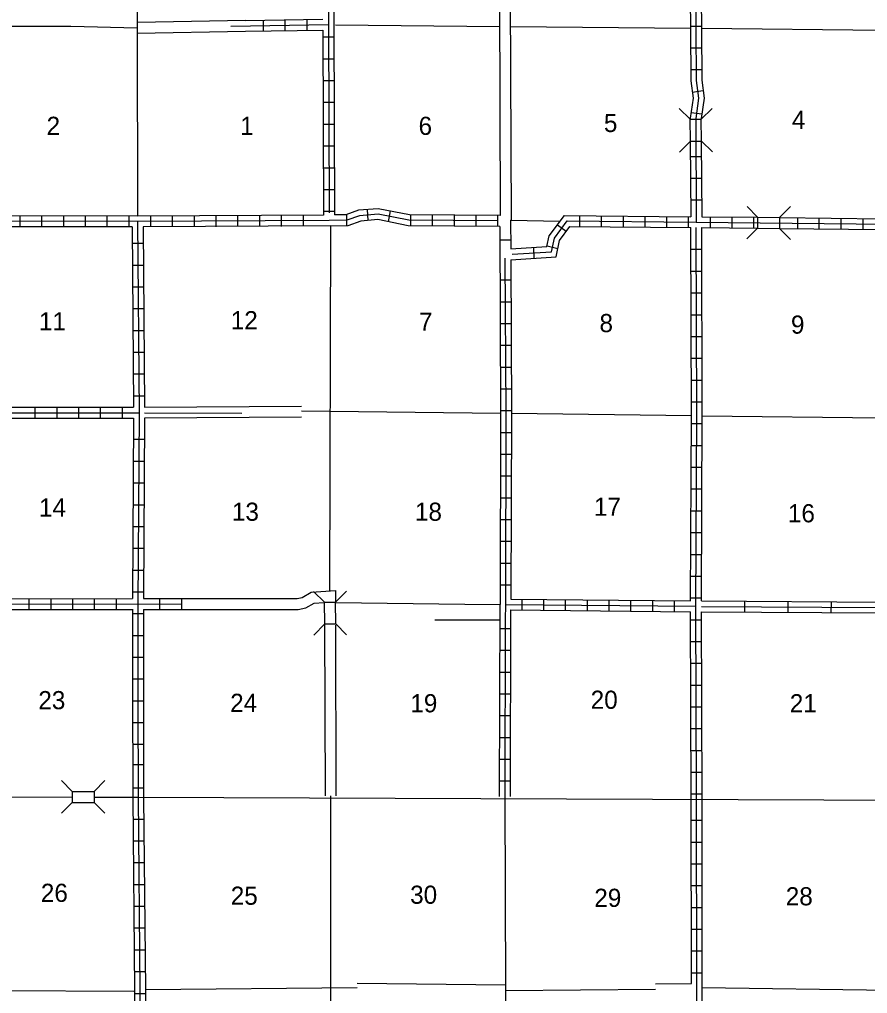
# Model space of a CAD drawing. Extents: x 1356832 to 1861225, y 15916437 to 16327402.
# Drawn here: x 1677220 to 1700583, y 16220365 to 16247193 of the extents above; entities that cross this region are included whole.
import ezdxf

# ---------------------------------------------------------------- set-up
doc = ezdxf.new("R2010")
doc.units = 0
for name, color, linetype in [('L11', 7, 'Continuous'), ('L13', 7, 'Continuous'), ('L14', 7, 'Continuous'), ('L18', 7, 'Continuous'), ('L4', 7, 'Continuous'), ('L8', 7, 'Continuous'), ('L9', 7, 'Continuous')]:
    doc.layers.add(name, color=color, linetype=linetype)

msp = doc.modelspace()

# ---------------------------------------------------------------- linework, layer by layer
at = {"layer": 'L11'}
for p, q in [((1690425, 16252146), (1690465, 16241796)), ((1690725, 16252144), (1690765, 16241665)), ((1680665, 16236511), (1684989, 16236543)), ((1684990, 16236236), (1680665, 16236210)), ((1685924, 16231463), (1685924, 16231146)), ((1685623, 16230555), (1685639, 16225814)), ((1685924, 16230513), (1685940, 16225814))]:
    msp.add_line(p, q, dxfattribs=at)
for points in [[(1680475, 16247119), (1683444, 16247170)], [(1680464, 16246818), (1683444, 16246869)], [(1682203, 16231247), (1683189, 16231247), (1684868, 16231247), (1685005, 16231268), (1685259, 16231421), (1685924, 16231463)], [(1682202, 16230946), (1683189, 16230946), (1684900, 16230946), (1685105, 16230988), (1685338, 16231120), (1685607, 16231136)], [(1686523, 16220653), (1690607, 16220602)], [(1694743, 16220636), (1695734, 16220644)]]:
    msp.add_lwpolyline(points, dxfattribs=at)
at = {"layer": 'L13'}
for p, q in [((1680433, 16262869), (1680465, 16246967)), ((1680464, 16246967), (1680475, 16241780)), ((1685924, 16247045), (1690445, 16247003)), ((1690745, 16247000), (1695707, 16246955)), ((1696008, 16246955), (1701014, 16246902)), ((1685788, 16241504), (1685765, 16231453)), ((1690751, 16241665), (1692117, 16241640)), ((1684990, 16236416), (1690475, 16236353)), ((1690776, 16236347), (1695734, 16236289)), ((1696029, 16236279), (1700998, 16236221)), ((1685924, 16231131), (1689488, 16231088)), ((1689488, 16231088), (1690450, 16231078)), ((1675401, 16220460), (1680375, 16220428)), ((1696029, 16220528), (1706325, 16220385))]:
    msp.add_line(p, q, dxfattribs=at)
for points in [[(1676773, 16247007), (1678634, 16247010), (1680464, 16246967)], [(1685790, 16225814), (1685790, 16220521)], [(1680692, 16220472), (1686523, 16220528)], [(1685789, 16220521), (1685821, 16215355)], [(1690606, 16220451), (1694743, 16220485)]]:
    msp.add_lwpolyline(points, dxfattribs=at)
at = {"layer": 'L18'}
for p, q in [((1695697, 16244447), (1695396, 16244737)), ((1695998, 16244447), (1696299, 16244743)), ((1695697, 16244447), (1695998, 16244447)), ((1695707, 16243845), (1695697, 16244447)), ((1696008, 16243845), (1695998, 16244447)), ((1695707, 16243845), (1695406, 16243539)), ((1695707, 16243845), (1696008, 16243845)), ((1696008, 16243845), (1696309, 16243544)), ((1697555, 16241744), (1697265, 16242044)), ((1698157, 16241738), (1698463, 16242039)), ((1697555, 16241744), (1697555, 16241443)), ((1697555, 16241744), (1698157, 16241738)), ((1698157, 16241738), (1698157, 16241437)), ((1697555, 16241443), (1697254, 16241147)), ((1697555, 16241443), (1698157, 16241437)), ((1698157, 16241437), (1698458, 16241136)), ((1685623, 16231146), (1685322, 16231437)), ((1685924, 16231146), (1686225, 16231447)), ((1685623, 16231146), (1685924, 16231146)), ((1685633, 16230545), (1685623, 16231146)), ((1685934, 16230545), (1685924, 16231146)), ((1685633, 16230545), (1685332, 16230238)), ((1685633, 16230545), (1685934, 16230545)), ((1685934, 16230545), (1686230, 16230244)), ((1678675, 16225930), (1678374, 16226231)), ((1679276, 16225930), (1679572, 16226231)), ((1678675, 16225930), (1678675, 16225629)), ((1678675, 16225930), (1679276, 16225930)), ((1679276, 16225930), (1679276, 16225629)), ((1678675, 16225629), (1678374, 16225328)), ((1678675, 16225629), (1679276, 16225629)), ((1679276, 16225629), (1679572, 16225328))]:
    msp.add_line(p, q, dxfattribs=at)
at = {"layer": 'L4'}
for points in [[(1643474, 16225697), (1648743, 16225713), (1654065, 16225734), (1659324, 16225719), (1664598, 16225719), (1669873, 16225745), (1674181, 16225787), (1678675, 16225777)], [(1679276, 16225771), (1680491, 16225771)], [(1680491, 16225771), (1706462, 16225676)], [(1690591, 16225793), (1690607, 16220454), (1690618, 16215169), (1690639, 16211653), (1690639, 16211045)]]:
    msp.add_lwpolyline(points, dxfattribs=at)
at = {"layer": 'L8'}
for p, q in [((1683444, 16247167), (1685581, 16247203)), ((1683933, 16247177), (1683933, 16246881)), ((1684530, 16247187), (1684530, 16246886)), ((1685132, 16247193), (1685132, 16246897)), ((1683046, 16247013), (1685734, 16247055)), ((1683444, 16246867), (1685581, 16246902)), ((1696008, 16247002), (1695707, 16247002)), ((1685581, 16246712), (1685882, 16246712)), ((1696008, 16246406), (1695707, 16246406)), ((1685581, 16246110), (1685882, 16246110)), ((1696014, 16245804), (1695713, 16245804)), ((1685591, 16245513), (1685892, 16245513)), ((1696056, 16245228), (1695755, 16245186)), ((1685591, 16244912), (1685892, 16244912)), ((1696014, 16244584), (1695723, 16244626)), ((1685591, 16244310), (1685892, 16244310)), ((1685591, 16243713), (1685892, 16243713)), ((1696008, 16243412), (1695707, 16243412)), ((1685596, 16243111), (1685897, 16243111)), ((1696008, 16242810), (1695707, 16242810)), ((1685596, 16242509), (1685897, 16242509)), ((1696014, 16242213), (1695713, 16242213)), ((1677233, 16241786), (1677233, 16241485)), ((1677830, 16241786), (1677830, 16241485)), ((1678432, 16241780), (1678432, 16241480)), ((1679034, 16241780), (1679034, 16241480)), ((1679630, 16241780), (1679630, 16241480)), ((1680232, 16241780), (1680232, 16241480)), ((1680834, 16241780), (1680834, 16241480)), ((1681431, 16241786), (1681431, 16241485)), ((1682033, 16241786), (1682033, 16241485)), ((1682634, 16241786), (1682634, 16241485)), ((1683231, 16241796), (1683231, 16241495)), ((1683833, 16241796), (1683833, 16241495)), ((1684430, 16241796), (1684430, 16241495)), ((1685031, 16241802), (1685031, 16241506)), ((1685596, 16241912), (1685897, 16241912)), ((1686225, 16241812), (1686230, 16241511)), ((1686800, 16241955), (1686821, 16241654)), ((1687434, 16241918), (1687376, 16241622)), ((1687988, 16241812), (1687988, 16241511)), ((1688590, 16241802), (1688590, 16241506)), ((1689192, 16241802), (1689192, 16241506)), ((1689789, 16241796), (1689789, 16241495)), ((1690391, 16241796), (1690391, 16241495)), ((1692656, 16241495), (1692656, 16241796)), ((1693257, 16241485), (1693257, 16241786)), ((1693859, 16241480), (1693859, 16241780)), ((1694456, 16241480), (1694456, 16241780)), ((1695058, 16241469), (1695058, 16241770)), ((1692281, 16241353), (1692038, 16241527)), ((1695655, 16241464), (1695655, 16241759)), ((1696256, 16241453), (1696256, 16241754)), ((1696858, 16241453), (1696858, 16241754)), ((1697455, 16241443), (1697455, 16241744)), ((1698659, 16241427), (1698659, 16241728)), ((1699255, 16241427), (1699255, 16241728)), ((1699857, 16241421), (1699857, 16241722)), ((1700459, 16241411), (1700459, 16241712)), ((1680332, 16241031), (1680633, 16241031)), ((1690449, 16241120), (1690750, 16241120)), ((1691404, 16240614), (1691388, 16240909)), ((1692048, 16240878), (1691758, 16240946)), ((1695713, 16240862), (1696014, 16240862)), ((1680332, 16240429), (1680633, 16240429)), ((1695713, 16240260), (1696014, 16240260)), ((1690449, 16240022), (1690750, 16240022)), ((1680343, 16239827), (1680639, 16239827)), ((1695723, 16239663), (1696024, 16239663)), ((1690449, 16239420), (1690750, 16239420)), ((1680343, 16239230), (1680639, 16239230)), ((1690459, 16238818), (1690755, 16238818)), ((1695723, 16239061), (1696024, 16239061)), ((1680348, 16238628), (1680649, 16238628)), ((1695723, 16238459), (1696024, 16238459)), ((1680348, 16238026), (1680649, 16238026)), ((1690459, 16238222), (1690755, 16238222)), ((1695723, 16237863), (1696024, 16237863)), ((1690464, 16237620), (1690765, 16237620)), ((1680359, 16237430), (1680660, 16237430)), ((1695734, 16237261), (1696029, 16237261)), ((1690464, 16237018), (1690765, 16237018)), ((1680364, 16236828), (1680665, 16236828)), ((1677656, 16236210), (1677656, 16236511)), ((1678257, 16236210), (1678257, 16236511)), ((1678859, 16236210), (1678859, 16236511)), ((1679456, 16236210), (1679456, 16236511)), ((1680058, 16236210), (1680058, 16236511)), ((1690475, 16236421), (1690776, 16236421)), ((1695734, 16236664), (1696029, 16236664)), ((1695734, 16236062), (1696029, 16236062)), ((1680359, 16235629), (1680660, 16235629)), ((1690475, 16235819), (1690776, 16235819)), ((1695734, 16235460), (1696029, 16235460)), ((1690475, 16235217), (1690776, 16235217)), ((1680359, 16235027), (1680660, 16235027)), ((1695723, 16234864), (1696024, 16234864)), ((1690464, 16234621), (1690765, 16234621)), ((1680359, 16234431), (1680660, 16234431)), ((1695723, 16234262), (1696024, 16234262)), ((1690464, 16234019), (1690765, 16234019)), ((1680348, 16233829), (1680649, 16233829)), ((1695713, 16233660), (1696014, 16233660)), ((1680348, 16233227), (1680649, 16233227)), ((1690464, 16233422), (1690765, 16233422)), ((1695713, 16233063), (1696014, 16233063)), ((1690464, 16232820), (1690765, 16232820)), ((1680343, 16232630), (1680639, 16232630)), ((1695713, 16232461), (1696014, 16232461)), ((1690459, 16232218), (1690755, 16232218)), ((1680343, 16232028), (1680639, 16232028)), ((1695707, 16231859), (1696008, 16231859)), ((1690459, 16231622), (1690755, 16231622)), ((1680332, 16231426), (1680633, 16231426)), ((1675359, 16231236), (1680332, 16231247)), ((1675359, 16231088), (1681684, 16231094)), ((1677481, 16231236), (1677481, 16230935)), ((1678083, 16231236), (1678083, 16230935)), ((1678680, 16231247), (1678680, 16230946)), ((1679282, 16231247), (1679282, 16230946)), ((1679884, 16231247), (1679884, 16230946)), ((1680633, 16231247), (1682203, 16231247)), ((1681082, 16231247), (1681082, 16230946)), ((1681684, 16231247), (1681684, 16230946)), ((1690607, 16231078), (1695855, 16231030)), ((1690755, 16231226), (1695707, 16231178)), ((1691056, 16231220), (1691056, 16230919)), ((1691658, 16231220), (1691658, 16230919)), ((1692254, 16231210), (1692254, 16230914)), ((1692856, 16231205), (1692856, 16230904)), ((1693458, 16231205), (1693458, 16230904)), ((1694055, 16231194), (1694055, 16230893)), ((1694657, 16231189), (1694657, 16230888)), ((1695259, 16231189), (1695259, 16230888)), ((1695707, 16231263), (1696008, 16231263)), ((1675359, 16230935), (1680332, 16230946)), ((1680332, 16230830), (1680633, 16230830)), ((1680633, 16230946), (1682202, 16230946)), ((1690750, 16230930), (1695707, 16230877)), ((1688659, 16230655), (1690449, 16230655)), ((1695707, 16230661), (1696008, 16230661)), ((1690449, 16230418), (1690750, 16230418)), ((1680332, 16230228), (1680633, 16230228)), ((1695707, 16230064), (1696008, 16230064)), ((1690449, 16229821), (1690750, 16229821)), ((1680332, 16229626), (1680633, 16229626)), ((1695713, 16229462), (1696014, 16229462)), ((1690449, 16229219), (1690750, 16229219)), ((1680332, 16229029), (1680633, 16229029)), ((1695713, 16228860), (1696014, 16228860)), ((1680332, 16228427), (1680633, 16228427)), ((1690449, 16228617), (1690750, 16228617)), ((1695713, 16228264), (1696014, 16228264)), ((1680332, 16227831), (1680633, 16227831)), ((1690438, 16228021), (1690739, 16228021)), ((1695713, 16227662), (1696014, 16227662)), ((1690438, 16227419), (1690739, 16227419)), ((1680332, 16227229), (1680633, 16227229)), ((1695713, 16227060), (1696014, 16227060)), ((1690438, 16226822), (1690739, 16226822)), ((1680332, 16226669), (1680633, 16226669)), ((1690438, 16226220), (1690739, 16226220)), ((1695723, 16226463), (1696024, 16226463)), ((1680343, 16226030), (1680639, 16226030)), ((1695723, 16225861), (1696024, 16225861)), ((1680348, 16225169), (1680649, 16225169)), ((1695723, 16225138), (1696024, 16225138)), ((1680348, 16224568), (1680649, 16224568)), ((1695723, 16224536), (1696024, 16224536)), ((1680359, 16223971), (1680660, 16223971)), ((1695723, 16223934), (1696024, 16223934)), ((1680364, 16223369), (1680665, 16223369)), ((1695723, 16223337), (1696024, 16223337)), ((1680364, 16222772), (1680665, 16222772)), ((1695734, 16222735), (1696029, 16222735)), ((1680375, 16222170), (1680676, 16222170)), ((1695734, 16222139), (1696029, 16222139)), ((1680380, 16221568), (1680681, 16221568)), ((1695734, 16221537), (1696029, 16221537)), ((1680380, 16220972), (1680681, 16220972)), ((1695734, 16220935), (1696029, 16220935)), ((1680380, 16220368), (1680681, 16220368))]:
    msp.add_line(p, q, dxfattribs=at)
for points in [[(1685718, 16262911), (1685718, 16257626), (1685718, 16252979), (1685750, 16249669), (1685734, 16247055), (1685750, 16241870)], [(1695813, 16262811), (1695834, 16257552), (1695808, 16252251), (1695855, 16246929), (1695866, 16245513), (1695929, 16245028), (1695850, 16244468), (1695866, 16241612)], [(1695655, 16252103), (1695707, 16246929), (1695713, 16245503), (1695781, 16245028), (1695697, 16244479), (1695697, 16244447)], [(1695955, 16252103), (1696008, 16246929), (1696014, 16245519), (1696082, 16245028), (1695998, 16244463), (1695998, 16244452)], [(1685882, 16251527), (1685897, 16249669), (1685882, 16247055), (1685897, 16241812)], [(1685581, 16246902), (1685596, 16241802)], [(1695697, 16243845), (1695713, 16241759)], [(1695998, 16243834), (1696014, 16241759)], [(1690391, 16241643), (1687951, 16241664), (1687101, 16241828), (1686589, 16241786), (1686241, 16241664), (1685755, 16241654), (1680475, 16241627), (1675190, 16241638), (1672898, 16241622), (1669873, 16241643), (1664625, 16241654)], [(1685596, 16241802), (1680475, 16241780), (1675343, 16241786)], [(1690465, 16241796), (1687967, 16241812), (1687106, 16241976), (1686557, 16241939), (1686214, 16241812), (1685897, 16241812)], [(1690755, 16240878), (1691747, 16240936), (1691816, 16241237), (1692233, 16241796), (1695713, 16241759)], [(1680475, 16241627), (1680517, 16236363), (1680480, 16231088), (1680480, 16228443), (1680491, 16225771)], [(1685788, 16241507), (1680623, 16241480)], [(1690449, 16241495), (1687930, 16241511), (1687091, 16241680), (1686626, 16241638), (1686267, 16241511), (1685788, 16241504)], [(1690751, 16241665), (1690755, 16240878)], [(1690797, 16240730), (1691874, 16240793), (1691959, 16241168), (1692307, 16241643), (1695866, 16241612), (1701156, 16241553), (1705391, 16241538), (1706383, 16241553), (1711721, 16241511), (1716996, 16241485)], [(1696014, 16241759), (1697555, 16241744)], [(1698162, 16241738), (1701008, 16241701)], [(1680322, 16241480), (1675343, 16241485)], [(1680322, 16241480), (1680364, 16236511)], [(1680623, 16241480), (1680665, 16236511)], [(1690449, 16241495), (1690475, 16236363), (1690459, 16231078)], [(1690755, 16240577), (1692001, 16240656), (1692096, 16241105), (1692381, 16241495), (1695713, 16241464)], [(1695707, 16231178), (1695734, 16236305), (1695713, 16241464)], [(1695871, 16225734), (1695855, 16231030), (1695882, 16236305), (1695866, 16241464)], [(1696008, 16231177), (1696029, 16236305), (1696014, 16241464)], [(1696014, 16241464), (1697539, 16241443)], [(1698162, 16241437), (1701008, 16241406)], [(1690591, 16240619), (1690623, 16236363), (1690607, 16231078), (1690596, 16230655), (1690591, 16225793)], [(1690755, 16240577), (1690776, 16236363), (1690755, 16231226)], [(1675364, 16236511), (1680364, 16236511)], [(1669857, 16236321), (1672914, 16236347), (1675222, 16236363), (1680517, 16236363)], [(1675375, 16236210), (1680364, 16236210)], [(1680364, 16236210), (1680332, 16231247)], [(1680665, 16236210), (1680633, 16231247)], [(1690450, 16231078), (1690438, 16225793)], [(1680332, 16230951), (1680332, 16228443), (1680343, 16226088)], [(1680633, 16230946), (1680633, 16228443), (1680639, 16226093)], [(1690750, 16230930), (1690739, 16225793)], [(1695723, 16225734), (1695707, 16230877)], [(1696024, 16225734), (1696008, 16230877)], [(1680343, 16226088), (1680343, 16225771)], [(1680639, 16226093), (1680639, 16225771)], [(1680343, 16225771), (1680391, 16220470), (1680358, 16215226)], [(1680491, 16225771), (1680538, 16220470), (1680507, 16215201), (1680491, 16211626), (1680464, 16209826)], [(1680639, 16225771), (1680693, 16220472)], [(1695734, 16220644), (1695723, 16225734)], [(1695892, 16215195), (1695882, 16220497), (1695871, 16225734)], [(1696040, 16215044), (1696029, 16220497), (1696024, 16225734)], [(1680692, 16220472), (1680660, 16215354)]]:
    msp.add_lwpolyline(points, dxfattribs=at)
at = {"layer": 'L9'}
for p, q in [((1680665, 16236363), (1683347, 16236347)), ((1696008, 16231177), (1700982, 16231146)), ((1697200, 16230870), (1697202, 16231169)), ((1698393, 16230863), (1698395, 16231161)), ((1699586, 16230855), (1699588, 16231154)), ((1696008, 16231027), (1700981, 16230996)), ((1696008, 16230877), (1700982, 16230846))]:
    msp.add_line(p, q, dxfattribs=at)

# ---------------------------------------------------------------- texts
at = {"layer": 'L14'}
for s, p in [('2', (1677967, 16244014)), ('1', (1683300, 16244014)), ('6', (1688215, 16244014)), ('5', (1693321, 16244093)), ('4', (1698500, 16244178)), ('11', (1677756, 16238628)), ('12', (1683041, 16238660)), ('7', (1688226, 16238618)), ('8', (1693199, 16238581)), ('9', (1698474, 16238539)), ('14', (1677756, 16233501)), ('17', (1693046, 16233522)), ('13', (1683073, 16233385)), ('18', (1688115, 16233385)), ('16', (1698390, 16233343)), ('23', (1677740, 16228195)), ('24', (1683025, 16228121)), ('20', (1692957, 16228206)), ('19', (1687988, 16228110)), ('21', (1698442, 16228110)), ('26', (1677809, 16222888)), ('25', (1683041, 16222809)), ('30', (1687983, 16222836)), ('29', (1693057, 16222751)), ('28', (1698331, 16222793))]:
    msp.add_text(s, height=500, rotation=360, dxfattribs=at).set_placement(p)

doc.saveas('drawing.dxf')
